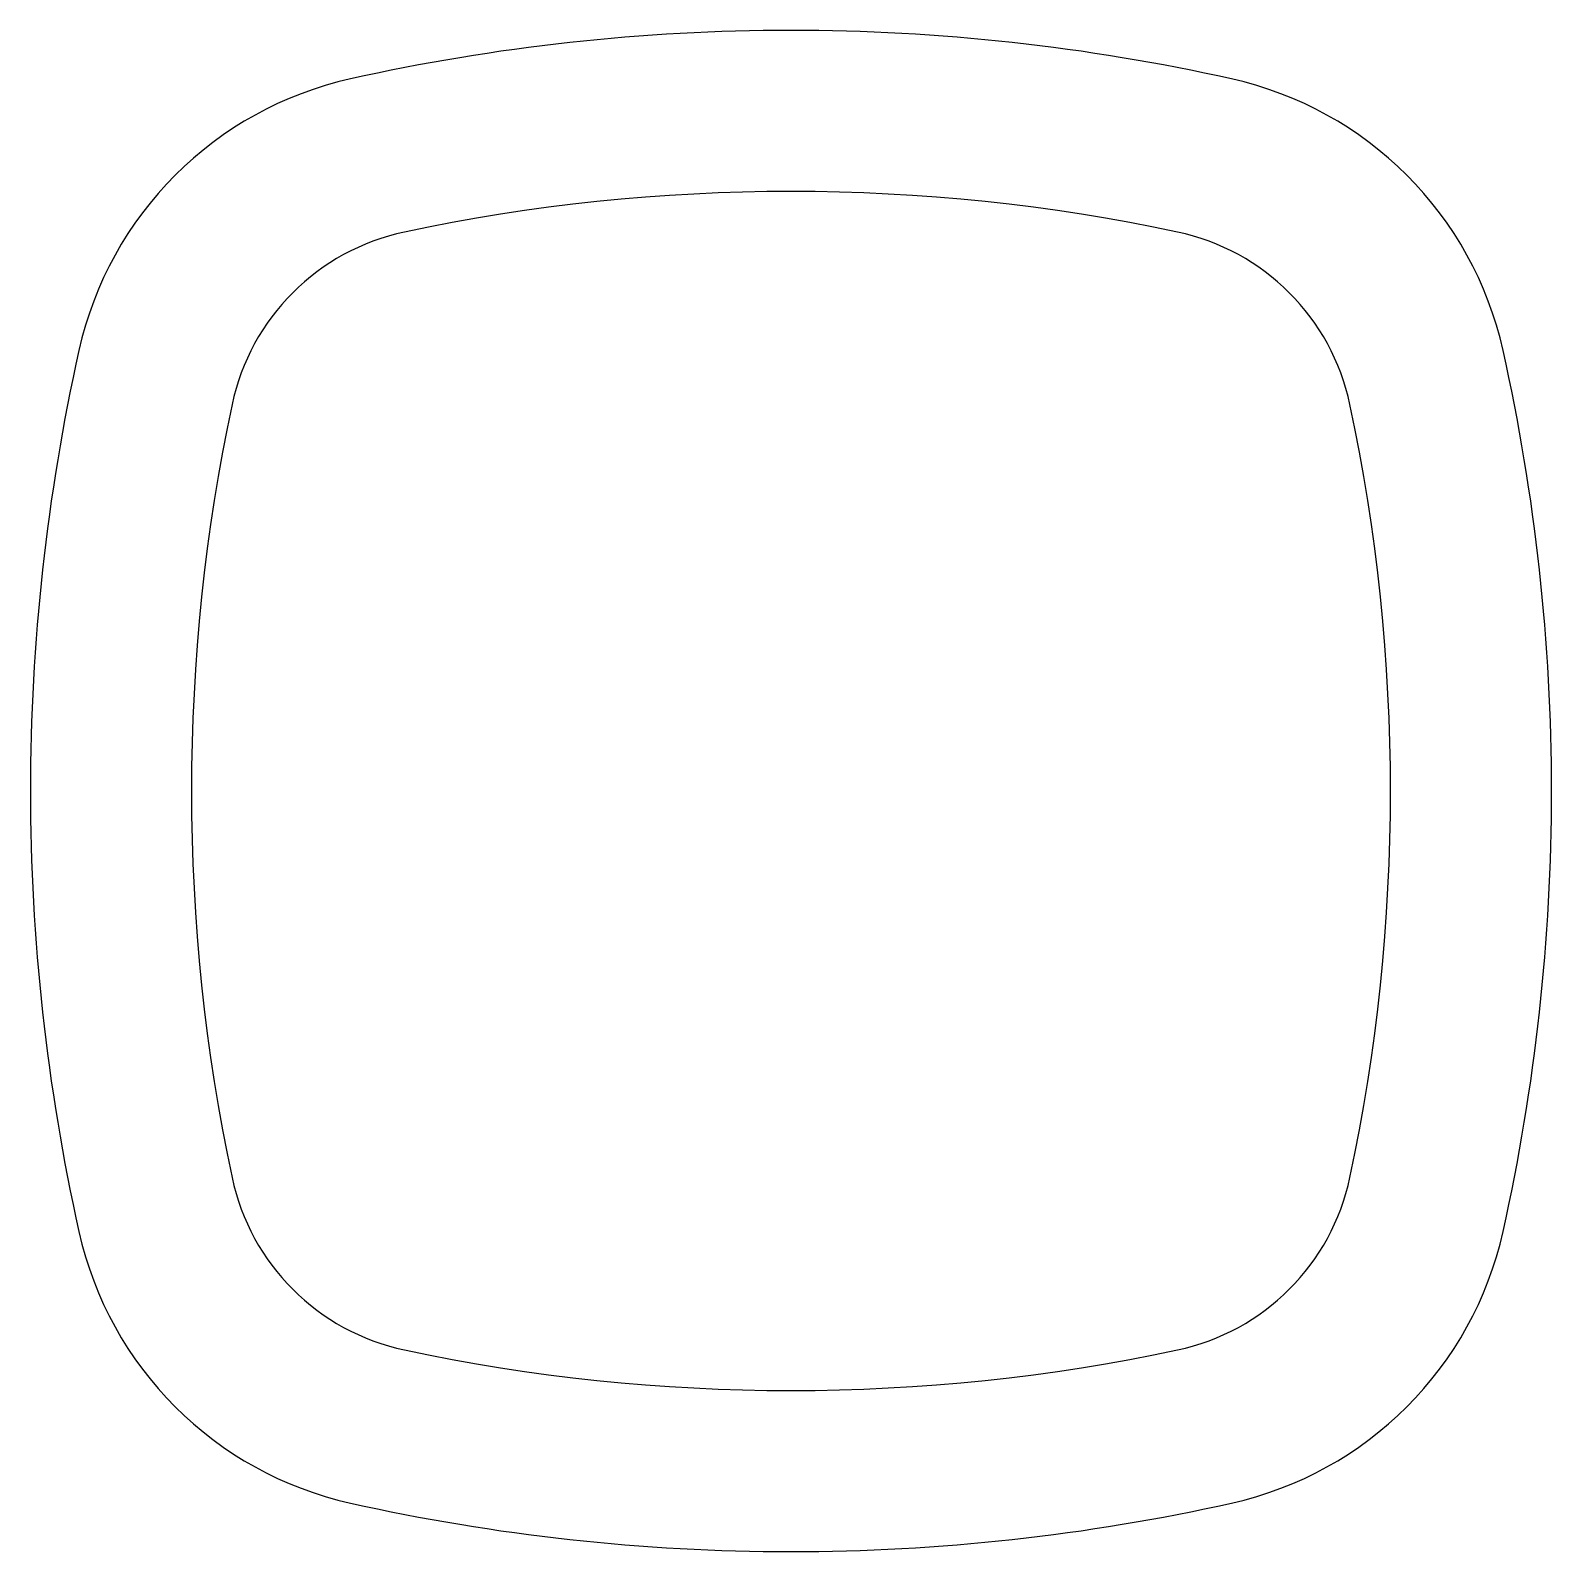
# Model space of a CAD drawing. Header units: inches. Extents: x -20 to 150, y -20 to 150.
import ezdxf

# ---------------------------------------------------------------- set-up
doc = ezdxf.new("R2010")
doc.units = ezdxf.units.IN
doc.header["$MEASUREMENT"] = 0

msp = doc.modelspace()

# ---------------------------------------------------------------- linework, layer by layer
for centre, radius, start, end in [((65, -76.25), 226.25, 77.4296, 102.5704), ((24.46, 105.54), 40, 102.5704, 167.4296), ((105.54, 105.54), 40, 12.5704, 77.4296), ((65, -76.25), 208.25, 78.0275, 101.9725), ((26.99, 103.01), 25, 101.9725, 168.0275), ((103.01, 103.01), 25, 11.9725, 78.0275), ((206.25, 65), 226.25, 167.4296, 192.5704), ((-76.25, 65), 226.25, 347.4296, 12.5704), ((206.25, 65), 208.25, 168.0275, 191.9725), ((-76.25, 65), 208.25, 348.0275, 11.9725), ((26.99, 26.99), 25, 191.9725, 258.0275), ((103.01, 26.99), 25, 281.9725, 348.0275), ((24.46, 24.46), 40, 192.5704, 257.4296), ((105.54, 24.46), 40, 282.5704, 347.4296), ((65, 206.25), 208.25, 258.0275, 281.9725), ((65, 206.25), 226.25, 257.4296, 282.5704)]:
    msp.add_arc(centre, radius, start, end)

doc.saveas('drawing.dxf')
